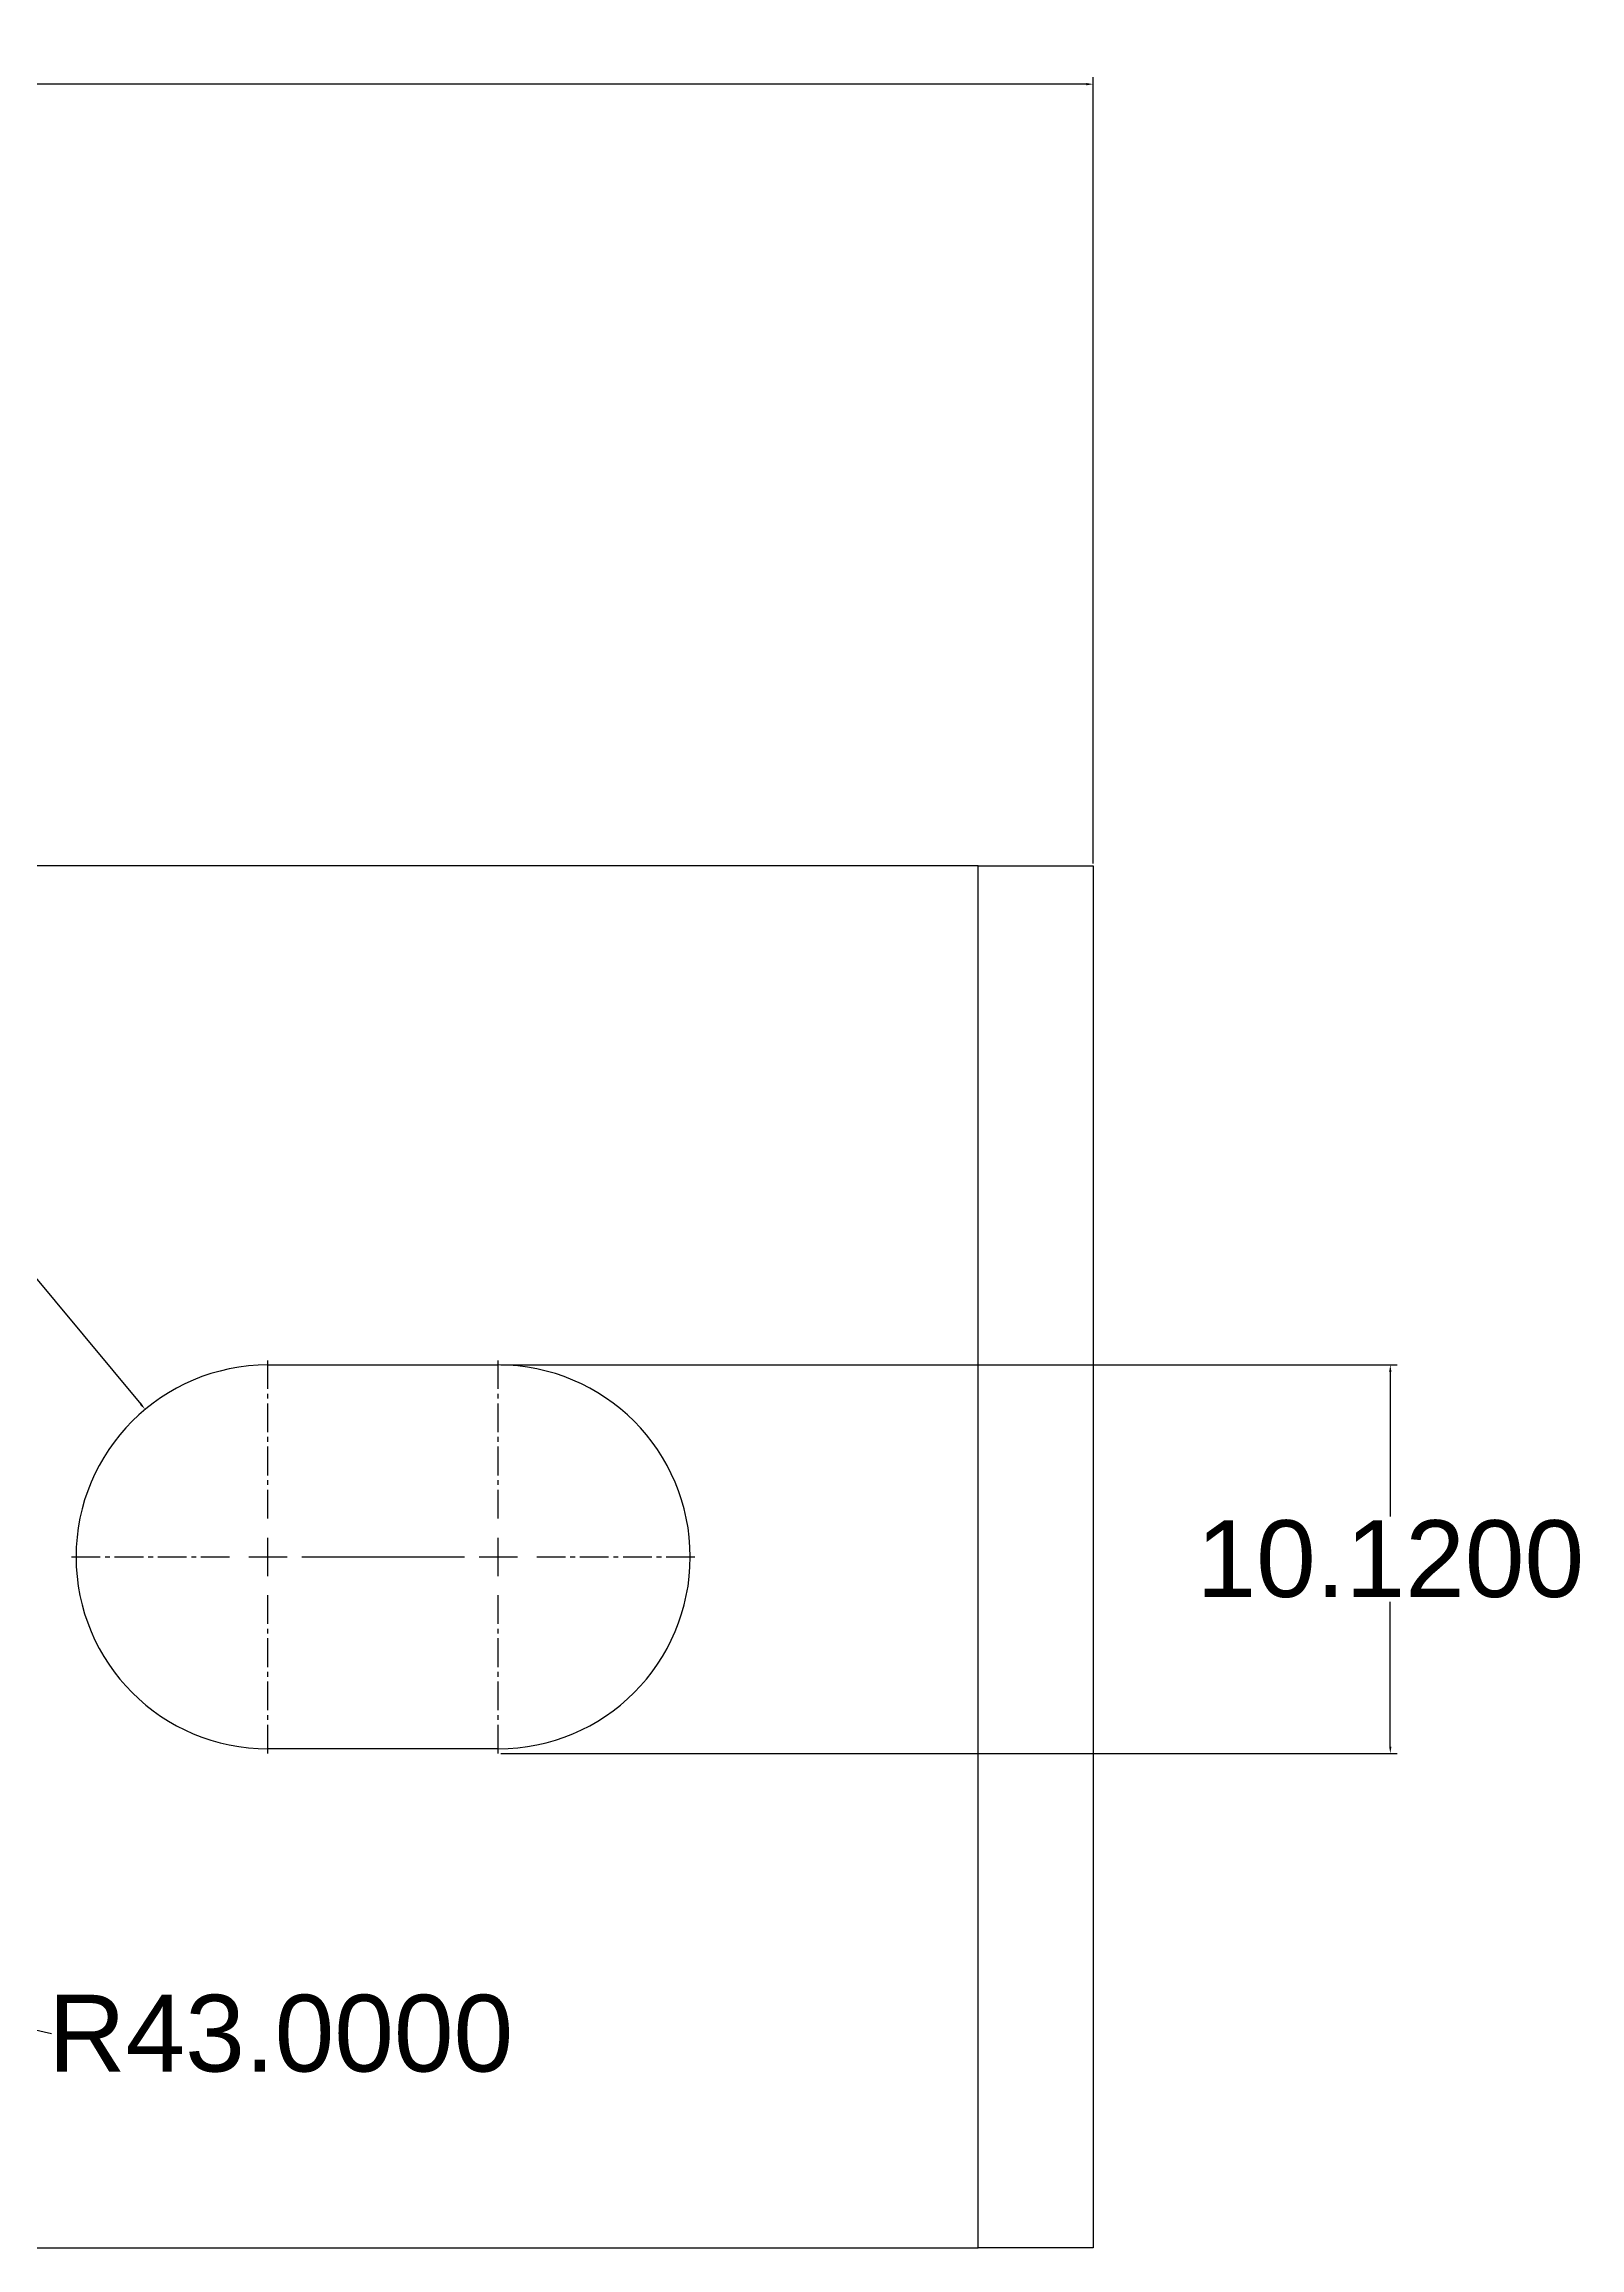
# Model space of a CAD drawing. Header units: inches. Extents: x -66 to 652, y -14 to 145.
# Drawn here: x 325.5 to 365.5, y 87.1 to 144.5 of the extents above; entities that cross this region are included whole.
import ezdxf

# ---------------------------------------------------------------- set-up
doc = ezdxf.new("R2010")
doc.units = ezdxf.units.IN
doc.header["$MEASUREMENT"] = 0
doc.linetypes.add('CENTER2', pattern=[1.125, 0.75, -0.125, 0.125, -0.125])
doc.styles.get("Standard").update_dxf_attribs({"font": 'arial.ttf'})
doc.dimstyles.get("Standard").update_dxf_attribs({"dimtxt": 0.18, "dimasz": 0.18, "dimexe": 0.18, "dimexo": 0.0625, "dimgap": 0.09, "dimtad": 0, "dimtih": 1, "dimtoh": 1, "dimdec": 4, "dimzin": 0, "dimdsep": 46, "dimtxsty": 'Standard', "dimcen": 0.09, "dimadec": 0, "dimazin": 0, "dimtfac": 1, "dimtdec": 4, "dimtofl": 0, "dimtmove": 0, "dimatfit": 3, "dimfxl": 1, "dimtolj": 1, "dimtzin": 0, "dimarcsym": 0})

# ---------------------------------------------------------------- blocks, each defined once
blk = doc.blocks.new('*U4')
at = {"color": 0, "linetype": 'CENTER2', "transparency": 16777216}
for p, q in [((0, 1), (0, 5.12)), ((-5.12, 0), (-1, 0)), ((1, 0), (5.12, 0)), ((0, -5.12), (0, -1))]:
    blk.add_line(p, q, dxfattribs=at)
at = {"color": 0, "linetype": 'Continuous', "transparency": 16777216}
for p, q in [((-0.5, 0), (0.5, 0)), ((0, -0.5), (0, 0.5))]:
    blk.add_line(p, q, dxfattribs=at)
blk = doc.blocks.new('*U5')
at = {"color": 0, "linetype": 'CENTER2', "transparency": 16777216}
for p, q in [((0, 1), (0, 5.12)), ((-5.12, 0), (-1, 0)), ((1, 0), (5.12, 0)), ((0, -5.12), (0, -1))]:
    blk.add_line(p, q, dxfattribs=at)
at = {"color": 0, "linetype": 'Continuous', "transparency": 16777216}
for p, q in [((-0.5, 0), (0.5, 0)), ((0, -0.5), (0, 0.5))]:
    blk.add_line(p, q, dxfattribs=at)
blk = doc.blocks.new('*D36')
at = {"color": 0, "lineweight": -2, "transparency": 16777216}
for p, q in [((187.788, 123.177), (187.788, 143.658)), ((352.788, 123.177), (352.788, 143.658)), ((187.968, 143.478), (264.59, 143.478)), ((352.608, 143.478), (275.986, 143.478))]:
    blk.add_line(p, q, dxfattribs=at)
at = {"color": 0, "transparency": 16777216}
for points in [[(187.968, 143.508), (187.968, 143.448), (187.788, 143.478)], [(352.608, 143.508), (352.608, 143.448), (352.788, 143.478)]]:
    blk.add_solid(points, dxfattribs=at)
at = {"layer": 'Defpoints', "color": 0, "transparency": 16777216}
for p in [(352.788, 143.478), (187.788, 123.115), (352.788, 123.115)]:
    blk.add_point(p, dxfattribs=at)
at = {"color": 0, "transparency": 16777216, "insert": (270.288, 143.478), "char_height": 0.18, "attachment_point": 5}
blk.add_mtext('\\A1;{\\H11.11111x;165.0000}', dxfattribs=at)
blk = doc.blocks.new('*D40')
at = {"color": 0, "lineweight": -2, "transparency": 16777216}
for p, q in [((337.35, 110.115), (360.706, 110.115)), ((360.526, 109.935), (360.526, 106.166)), ((360.526, 100.175), (360.526, 103.943)), ((337.35, 99.995), (360.706, 99.995))]:
    blk.add_line(p, q, dxfattribs=at)
at = {"color": 0, "transparency": 16777216}
for points in [[(360.496, 109.935), (360.556, 109.935), (360.526, 110.115)], [(360.496, 100.175), (360.556, 100.175), (360.526, 99.995)]]:
    blk.add_solid(points, dxfattribs=at)
at = {"layer": 'Defpoints', "color": 0, "transparency": 16777216}
for p in [(337.288, 110.115), (337.288, 99.995), (360.526, 99.995)]:
    blk.add_point(p, dxfattribs=at)
at = {"color": 0, "transparency": 16777216, "insert": (360.526, 105.055), "char_height": 0.18, "attachment_point": 5}
blk.add_mtext('\\A1;{\\H11.11111x;10.1200}', dxfattribs=at)
blk = doc.blocks.new('*D42')
at = {"color": 0, "lineweight": -2, "transparency": 16777216}
for p, q in [((270.198, 105.115), (270.378, 105.115)), ((270.288, 105.025), (270.288, 105.205)), ((325.647, 92.695), (312.421, 95.662))]:
    blk.add_line(p, q, dxfattribs=at)
at = {"color": 0, "transparency": 16777216}
blk.add_solid([(312.427, 95.691), (312.414, 95.633), (312.245, 95.702)], dxfattribs=at)
at = {"layer": 'Defpoints', "color": 0, "transparency": 16777216}
for p in [(270.288, 105.115), (312.245, 95.702)]:
    blk.add_point(p, dxfattribs=at)
at = {"color": 0, "transparency": 16777216, "insert": (331.619, 92.695), "char_height": 0.18, "attachment_point": 5}
blk.add_mtext('\\A1;{\\H11.11111x;R43.0000}', dxfattribs=at)
blk = doc.blocks.new('*D43')
at = {"color": 0, "lineweight": -2, "transparency": 16777216}
for p, q in [((322.275, 115.72), (322.455, 115.72)), ((322.455, 115.72), (327.973, 109.095)), ((331.198, 105.115), (331.378, 105.115)), ((331.288, 105.025), (331.288, 105.205))]:
    blk.add_line(p, q, dxfattribs=at)
at = {"color": 0, "transparency": 16777216}
blk.add_solid([(327.996, 109.114), (327.95, 109.076), (328.088, 108.957)], dxfattribs=at)
at = {"layer": 'Defpoints', "color": 0, "transparency": 16777216}
for p in [(328.088, 108.957), (331.288, 105.115)]:
    blk.add_point(p, dxfattribs=at)
at = {"color": 0, "transparency": 16777216, "insert": (317.08, 115.72), "char_height": 0.18, "attachment_point": 5}
blk.add_mtext('\\A1;{\\H11.11111x;R5.0000}', dxfattribs=at)

msp = doc.modelspace()

# ---------------------------------------------------------------- linework, layer by layer
for p, q in [((349.78799, 123.11454), (292.28799, 123.11454)), ((349.78799, 87.11454), (349.78799, 123.11454)), ((349.78799, 123.11454), (352.78799, 123.11454)), ((349.78799, 87.11454), (349.78799, 123.11454)), ((352.78799, 123.11454), (352.78799, 87.11454)), ((331.28799, 110.11454), (337.28799, 110.11454)), ((337.28799, 100.11454), (331.28799, 100.11454)), ((292.28799, 87.11454), (349.78799, 87.11454)), ((352.78799, 87.11454), (349.78799, 87.11454))]:
    msp.add_line(p, q)
for centre, start, end in [((331.28799, 105.11454), 90, 270), ((337.28799, 105.11454), 270, 90)]:
    msp.add_arc(centre, 5, start, end)

# ---------------------------------------------------------------- block references
at = {"linetype": 'CENTER2'}
for name, p in [('*U4', (331.28799, 105.11454)), ('*U5', (337.28799, 105.11454))]:
    msp.add_blockref(name, p, dxfattribs=at)

# ---------------------------------------------------------------- dimensions: what is measured, and where the dimension line sits
dim = msp.add_linear_dim(base=(352.78799, 143.47843), p1=(187.78799, 123.11454), p2=(352.78799, 123.11454), text='{\\H11.11111x;<>}', dimstyle='Standard')
dim.commit()
dim.dimension.update_dxf_attribs({"geometry": '*D36', "text_midpoint": (270.28799, 143.47843)})
for center, mpoint, picture, middle in [((331.28799, 105.11454), (328.08818, 108.95658), '*D43', (317.08015, 115.72016)), ((270.28799, 105.11454), (312.24507, 95.7016), '*D42', (325.6466, 92.695))]:
    dim = msp.add_radius_dim(center=center, mpoint=mpoint, text='{\\H11.11111x;<>}', dimstyle='Standard')
    dim.commit()
    dim.dimension.update_dxf_attribs({"geometry": picture, "text_midpoint": middle, "dimtype": 164})
dim = msp.add_linear_dim(base=(360.52556, 99.99454), p1=(337.28799, 110.11454), p2=(337.28799, 99.99454), angle=90, text='{\\H11.11111x;<>}', dimstyle='Standard')
dim.commit()
dim.dimension.update_dxf_attribs({"geometry": '*D40', "text_midpoint": (360.52556, 105.05454)})

doc.saveas('drawing.dxf')
